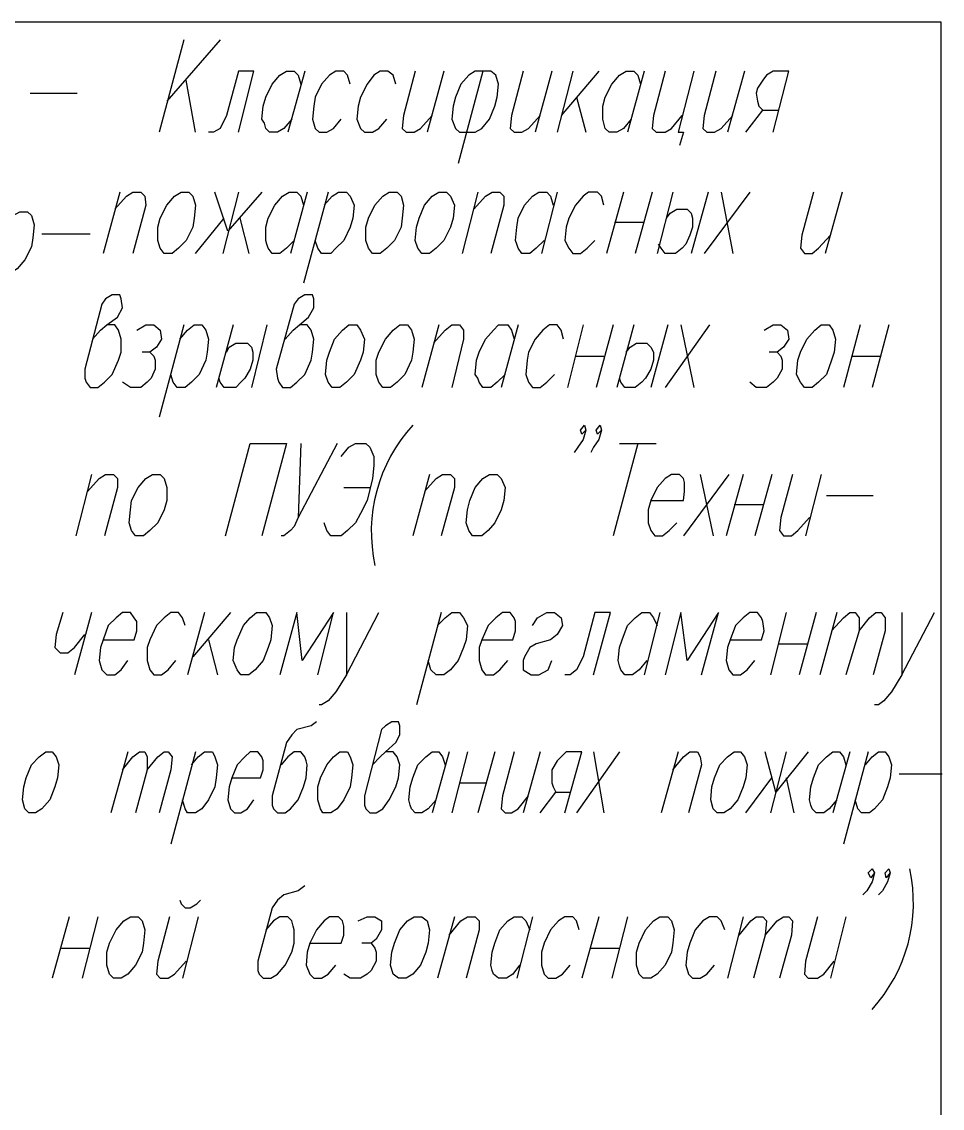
# Model space of a CAD drawing. Header units: millimetres. Extents: x 2185 to 4647, y 1259 to 2456.
# Drawn here: x 4325.21 to 4361.6, y 1398.03 to 1440.98 of the extents above; entities that cross this region are included whole.
import ezdxf

# ---------------------------------------------------------------- set-up
doc = ezdxf.new("R2010")
doc.units = ezdxf.units.MM
doc.layers.add('PDF _НОВЫЙ', color=7, linetype='Continuous')
doc.layers.add('PDF _Спецификации', color=7, linetype='Continuous')

msp = doc.modelspace()

# ---------------------------------------------------------------- linework, layer by layer
at = {"layer": 'PDF _НОВЫЙ', "lineweight": 25}
for points in [[(4331.613, 1440.259), (4330.636, 1436.607)], [(4333.053, 1440.259), (4330.944, 1437.841)], [(4333.773, 1436.607), (4334.39, 1439.024), (4333.773, 1439.024), (4333.31, 1437.275), (4333.053, 1436.761), (4332.796, 1436.607), (4332.59, 1436.607)], [(4335.882, 1437.121), (4335.574, 1436.761), (4335.316, 1436.607), (4335.008, 1436.607), (4334.853, 1436.761), (4334.802, 1436.967), (4334.699, 1437.121), (4334.751, 1437.635), (4334.853, 1437.996), (4335.111, 1438.51), (4335.419, 1438.87), (4335.676, 1439.024), (4335.985, 1439.024), (4336.139, 1438.87), (4336.242, 1438.51)], [(4336.397, 1439.024), (4335.728, 1436.607)], [(4338.197, 1438.51), (4338.094, 1438.87), (4337.94, 1439.024), (4337.631, 1439.024), (4337.374, 1438.87), (4337.065, 1438.51), (4336.808, 1437.996), (4336.757, 1437.635), (4336.705, 1437.121), (4336.808, 1436.761), (4336.962, 1436.607), (4337.271, 1436.607), (4337.528, 1436.761), (4337.837, 1437.121)], [(4339.997, 1438.51), (4339.894, 1438.87), (4339.688, 1439.024), (4339.38, 1439.024), (4339.123, 1438.87), (4338.865, 1438.51), (4338.608, 1437.996), (4338.505, 1437.635), (4338.454, 1437.121), (4338.608, 1436.761), (4338.763, 1436.607), (4339.071, 1436.607), (4339.328, 1436.761), (4339.637, 1437.121)], [(4340.769, 1439.024), (4340.306, 1437.275), (4340.254, 1436.761), (4340.409, 1436.607), (4340.717, 1436.607), (4340.974, 1436.761), (4341.437, 1437.275)], [(4341.9, 1439.024), (4341.232, 1436.607)], [(4343.443, 1439.024), (4342.466, 1435.372)], [(4345.038, 1439.024), (4344.575, 1437.275), (4344.524, 1436.761), (4344.678, 1436.607), (4344.986, 1436.607), (4345.244, 1436.761), (4345.707, 1437.275)], [(4346.17, 1439.024), (4345.501, 1436.607)], [(4346.992, 1439.024), (4346.375, 1436.607)], [(4348.021, 1439.024), (4346.53, 1437.275)], [(4349.307, 1437.121), (4348.999, 1436.761), (4348.741, 1436.607), (4348.433, 1436.607), (4348.278, 1436.761), (4348.227, 1436.967), (4348.176, 1437.121), (4348.176, 1437.635), (4348.278, 1437.996), (4348.536, 1438.51), (4348.844, 1438.87), (4349.101, 1439.024), (4349.41, 1439.024), (4349.564, 1438.87), (4349.667, 1438.51)], [(4349.822, 1439.024), (4349.153, 1436.607)], [(4350.645, 1439.024), (4350.182, 1437.275), (4350.13, 1436.761), (4350.284, 1436.607), (4350.645, 1436.607), (4350.902, 1436.761), (4351.313, 1437.275)], [(4351.776, 1439.024), (4351.159, 1436.607), (4351.365, 1436.607), (4351.21, 1436.092)], [(4352.651, 1439.024), (4352.188, 1437.275), (4352.136, 1436.761), (4352.29, 1436.607), (4352.599, 1436.607), (4352.856, 1436.761), (4353.319, 1437.275)], [(4353.782, 1439.024), (4353.113, 1436.607)], [(4354.914, 1436.607), (4355.531, 1439.024), (4354.914, 1439.024), (4354.657, 1438.87), (4354.502, 1438.664), (4354.297, 1438.356), (4354.245, 1438.15), (4354.297, 1437.841), (4354.348, 1437.635), (4354.502, 1437.481), (4355.12, 1437.481)], [(4332.076, 1436.607), (4331.716, 1438.664)], [(4325.543, 1438.15), (4327.395, 1438.15)], [(4347.147, 1437.996), (4347.507, 1436.607)], [(4353.834, 1436.607), (4354.502, 1437.481)], [(4329.092, 1434.241), (4328.424, 1431.823)], [(4328.887, 1433.572), (4329.35, 1434.086), (4329.607, 1434.241), (4329.915, 1434.241), (4330.07, 1434.086), (4330.121, 1433.726), (4329.607, 1431.823)], [(4334.699, 1434.241), (4333.362, 1432.698), (4332.847, 1434.241)], [(4333.773, 1434.241), (4333.156, 1431.823)], [(4335.985, 1432.337), (4335.676, 1432.029), (4335.419, 1431.823), (4335.111, 1431.823), (4334.956, 1432.029), (4334.905, 1432.183), (4334.853, 1432.337), (4334.853, 1432.852), (4334.956, 1433.212), (4335.213, 1433.726), (4335.522, 1434.086), (4335.779, 1434.241), (4336.088, 1434.241), (4336.242, 1434.086), (4336.345, 1433.726)], [(4336.499, 1434.241), (4335.831, 1431.823)], [(4337.322, 1434.241), (4336.345, 1430.64)], [(4337.168, 1433.726), (4337.477, 1434.086), (4337.734, 1434.241), (4338.042, 1434.241), (4338.197, 1434.086), (4338.351, 1433.726), (4338.3, 1433.212), (4338.197, 1432.852), (4337.94, 1432.337), (4337.631, 1432.029), (4337.425, 1431.823), (4337.065, 1431.823), (4336.911, 1432.029), (4336.808, 1432.337)], [(4343.238, 1434.241), (4342.62, 1431.823)], [(4343.083, 1433.572), (4343.546, 1434.086), (4343.803, 1434.241), (4344.112, 1434.241), (4344.266, 1434.086), (4344.266, 1433.726), (4343.752, 1431.823)], [(4345.861, 1432.337), (4345.552, 1432.029), (4345.295, 1431.823), (4344.986, 1431.823), (4344.832, 1432.029), (4344.781, 1432.183), (4344.729, 1432.337), (4344.781, 1432.852), (4344.832, 1433.212), (4345.089, 1433.726), (4345.398, 1434.086), (4345.655, 1434.241), (4345.964, 1434.241), (4346.118, 1434.086), (4346.221, 1433.726)], [(4346.375, 1434.241), (4345.758, 1431.823)], [(4348.227, 1433.726), (4348.124, 1434.086), (4347.97, 1434.241), (4347.61, 1434.241), (4347.404, 1434.086), (4347.095, 1433.726), (4346.838, 1433.212), (4346.735, 1432.852), (4346.684, 1432.337), (4346.838, 1432.029), (4346.992, 1431.823), (4347.301, 1431.823), (4347.558, 1432.029), (4347.867, 1432.337)], [(4348.999, 1434.241), (4348.33, 1431.823)], [(4350.13, 1434.241), (4349.461, 1431.823)], [(4350.953, 1434.241), (4350.336, 1431.823)], [(4352.342, 1434.241), (4351.673, 1431.823)], [(4353.988, 1434.241), (4352.188, 1431.823)], [(4352.856, 1434.241), (4353.319, 1431.823)], [(4356.508, 1434.241), (4356.045, 1432.543), (4355.994, 1432.029), (4356.148, 1431.823), (4356.457, 1431.823), (4356.714, 1432.029), (4357.177, 1432.543)], [(4357.64, 1434.241), (4356.971, 1431.823)], [(4324.566, 1432.955), (4324.875, 1433.315), (4325.132, 1433.469), (4325.44, 1433.469), (4325.595, 1433.315), (4325.698, 1432.955), (4325.646, 1432.44), (4325.595, 1432.08), (4325.338, 1431.566), (4325.029, 1431.206), (4324.772, 1431.052), (4324.463, 1431.052), (4324.309, 1431.206), (4324.206, 1431.566)], [(4350.696, 1433.212), (4350.85, 1433.418), (4351.107, 1433.572), (4351.416, 1433.572), (4351.519, 1433.572), (4351.673, 1433.418), (4351.725, 1433.212), (4351.725, 1432.852), (4351.622, 1432.543), (4351.467, 1432.183), (4351.313, 1432.029), (4351.056, 1431.823), (4350.645, 1431.823), (4350.49, 1432.029), (4350.387, 1432.183)], [(4332.076, 1431.823), (4333.207, 1433.212)], [(4333.825, 1433.212), (4334.185, 1431.823)], [(4348.638, 1433.058), (4349.822, 1433.058)], [(4326.006, 1432.595), (4327.909, 1432.595)], [(4328.012, 1428.428), (4328.321, 1428.788), (4328.578, 1428.994), (4328.99, 1429.303), (4329.195, 1429.663), (4329.144, 1430.023), (4329.092, 1430.177), (4328.784, 1430.177), (4328.527, 1430.023), (4328.372, 1429.817), (4327.704, 1427.245), (4327.704, 1426.885), (4327.755, 1426.731), (4327.909, 1426.525), (4328.218, 1426.525), (4328.475, 1426.731), (4328.784, 1427.039), (4329.041, 1427.605), (4329.144, 1427.914), (4329.144, 1428.428), (4329.041, 1428.788), (4328.887, 1428.994), (4328.578, 1428.994)], [(4335.625, 1428.428), (4335.934, 1428.788), (4336.191, 1428.994), (4336.551, 1429.303), (4336.757, 1429.663), (4336.757, 1430.023), (4336.705, 1430.177), (4336.397, 1430.177), (4336.139, 1430.023), (4335.985, 1429.817), (4335.265, 1427.245), (4335.316, 1426.885), (4335.368, 1426.731), (4335.522, 1426.525), (4335.831, 1426.525), (4336.088, 1426.731), (4336.397, 1427.039), (4336.654, 1427.605), (4336.705, 1427.914), (4336.757, 1428.428), (4336.654, 1428.788), (4336.499, 1428.994), (4336.191, 1428.994)], [(4329.761, 1428.788), (4330.121, 1428.994), (4330.43, 1428.994), (4330.687, 1428.788), (4330.738, 1428.428), (4330.533, 1428.12), (4330.276, 1427.914), (4329.967, 1427.914)], [(4331.613, 1428.994), (4330.636, 1425.342)], [(4331.459, 1428.428), (4331.767, 1428.788), (4332.024, 1428.994), (4332.333, 1428.994), (4332.487, 1428.788), (4332.59, 1428.428), (4332.539, 1427.914), (4332.487, 1427.605), (4332.23, 1427.039), (4331.922, 1426.731), (4331.664, 1426.525), (4331.356, 1426.525), (4331.201, 1426.731), (4331.099, 1427.039)], [(4333.567, 1428.994), (4332.899, 1426.525)], [(4334.905, 1428.994), (4334.288, 1426.525)], [(4341.695, 1428.994), (4341.026, 1426.525)], [(4341.489, 1428.274), (4341.952, 1428.788), (4342.209, 1428.994), (4342.517, 1428.994), (4342.672, 1428.788), (4342.672, 1428.428), (4342.209, 1426.525)], [(4344.318, 1427.039), (4344.009, 1426.731), (4343.752, 1426.525), (4343.443, 1426.525), (4343.289, 1426.731), (4343.238, 1426.885), (4343.135, 1427.039), (4343.186, 1427.605), (4343.289, 1427.914), (4343.546, 1428.428), (4343.855, 1428.788), (4344.061, 1428.994), (4344.421, 1428.994), (4344.575, 1428.788), (4344.678, 1428.428)], [(4344.832, 1428.994), (4344.163, 1426.525)], [(4346.632, 1428.428), (4346.53, 1428.788), (4346.375, 1428.994), (4346.067, 1428.994), (4345.809, 1428.788), (4345.501, 1428.428), (4345.244, 1427.914), (4345.192, 1427.605), (4345.141, 1427.039), (4345.244, 1426.731), (4345.398, 1426.525), (4345.707, 1426.525), (4345.964, 1426.731), (4346.272, 1427.039)], [(4347.404, 1428.994), (4346.787, 1426.525)], [(4348.587, 1428.994), (4347.918, 1426.525)], [(4349.41, 1428.994), (4348.741, 1426.525)], [(4350.747, 1428.994), (4350.079, 1426.525)], [(4352.393, 1428.994), (4350.645, 1426.525)], [(4351.262, 1428.994), (4351.776, 1426.525)], [(4354.554, 1428.788), (4354.914, 1428.994), (4355.222, 1428.994), (4355.48, 1428.788), (4355.531, 1428.428), (4355.325, 1428.12), (4355.068, 1427.914), (4354.759, 1427.914)], [(4358.36, 1428.994), (4357.691, 1426.525)], [(4359.492, 1428.994), (4358.823, 1426.525)], [(4333.31, 1427.914), (4333.413, 1428.12), (4333.67, 1428.274), (4334.03, 1428.274), (4334.133, 1428.274), (4334.288, 1428.12), (4334.339, 1427.914), (4334.339, 1427.605), (4334.236, 1427.245), (4334.03, 1426.885), (4333.876, 1426.731), (4333.67, 1426.525), (4333.207, 1426.525), (4333.053, 1426.731), (4333.002, 1426.885)], [(4349.101, 1427.914), (4349.256, 1428.12), (4349.513, 1428.274), (4349.822, 1428.274), (4349.924, 1428.274), (4350.079, 1428.12), (4350.182, 1427.914), (4350.182, 1427.605), (4350.079, 1427.245), (4349.873, 1426.885), (4349.719, 1426.731), (4349.461, 1426.525), (4349.05, 1426.525), (4348.896, 1426.731), (4348.844, 1426.885)], [(4330.276, 1427.914), (4330.43, 1427.76), (4330.481, 1427.605), (4330.481, 1427.245), (4330.327, 1426.885), (4330.173, 1426.731), (4329.915, 1426.525), (4329.504, 1426.525), (4329.195, 1426.731)], [(4347.095, 1427.76), (4348.227, 1427.76)], [(4355.068, 1427.914), (4355.222, 1427.76), (4355.274, 1427.605), (4355.274, 1427.245), (4355.068, 1426.885), (4354.914, 1426.731), (4354.657, 1426.525), (4354.245, 1426.525), (4353.988, 1426.731)], [(4358.051, 1427.76), (4359.183, 1427.76)], [(4347.507, 1424.828), (4347.353, 1424.673), (4347.301, 1424.828), (4347.455, 1425.033), (4347.507, 1424.828), (4347.404, 1424.468), (4347.198, 1424.159), (4347.044, 1423.953)], [(4348.124, 1424.828), (4347.97, 1424.673), (4347.918, 1424.828), (4348.073, 1425.033), (4348.124, 1424.828), (4348.021, 1424.468), (4347.815, 1424.159), (4347.713, 1423.953)], [(4333.259, 1420.661), (4334.236, 1424.313), (4335.676, 1424.313), (4334.699, 1420.661)], [(4337.682, 1424.313), (4336.139, 1421.381), (4335.985, 1421.021), (4335.831, 1420.867), (4335.574, 1420.661), (4335.471, 1420.661)], [(4336.242, 1424.313), (4336.139, 1421.381)], [(4337.837, 1423.799), (4338.145, 1424.159), (4338.403, 1424.313), (4338.814, 1424.313), (4338.968, 1424.159), (4339.123, 1423.799), (4339.123, 1423.439), (4339.071, 1422.925), (4338.865, 1422.05), (4338.608, 1421.536), (4338.403, 1421.176), (4338.094, 1420.867), (4337.837, 1420.661), (4337.425, 1420.661), (4337.271, 1420.867), (4337.168, 1421.176)], [(4349.564, 1424.313), (4348.587, 1420.661)], [(4348.844, 1424.313), (4350.284, 1424.313)], [(4327.961, 1423.079), (4327.344, 1420.661)], [(4327.807, 1422.41), (4328.27, 1422.925), (4328.527, 1423.079), (4328.835, 1423.079), (4328.99, 1422.925), (4328.99, 1422.564), (4328.475, 1420.661)], [(4341.334, 1423.079), (4340.666, 1420.661)], [(4341.129, 1422.41), (4341.592, 1422.925), (4341.849, 1423.079), (4342.157, 1423.079), (4342.312, 1422.925), (4342.312, 1422.564), (4341.797, 1420.661)], [(4350.079, 1422.05), (4351.365, 1422.05), (4351.416, 1422.41), (4351.416, 1422.77), (4351.365, 1422.925), (4351.21, 1423.079), (4350.902, 1423.079), (4350.645, 1422.925), (4350.336, 1422.564), (4350.079, 1422.05), (4349.976, 1421.69), (4349.976, 1421.176), (4350.079, 1420.867), (4350.233, 1420.661), (4350.542, 1420.661), (4350.799, 1420.867), (4351.107, 1421.176)], [(4353.165, 1423.079), (4351.365, 1420.661)], [(4352.033, 1423.079), (4352.548, 1420.661)], [(4353.731, 1423.079), (4353.062, 1420.661)], [(4354.862, 1423.079), (4354.194, 1420.661)], [(4355.685, 1423.079), (4355.222, 1421.381), (4355.171, 1420.867), (4355.325, 1420.661), (4355.634, 1420.661), (4355.891, 1420.867), (4356.354, 1421.381)], [(4356.817, 1423.079), (4356.2, 1420.661)], [(4337.94, 1422.564), (4338.968, 1422.564)], [(4357.023, 1422.256), (4358.874, 1422.256)], [(4353.371, 1421.896), (4354.502, 1421.896)], [(4326.829, 1417.627), (4326.572, 1416.752), (4326.521, 1416.238), (4326.726, 1416.032), (4327.035, 1416.032), (4327.292, 1416.238), (4327.704, 1416.752)], [(4327.961, 1417.627), (4327.292, 1415.158)], [(4328.424, 1416.546), (4329.658, 1416.546), (4329.761, 1416.906), (4329.761, 1417.266), (4329.658, 1417.421), (4329.504, 1417.627), (4329.195, 1417.627), (4328.938, 1417.421), (4328.63, 1417.112), (4328.424, 1416.546), (4328.321, 1416.238), (4328.27, 1415.723), (4328.372, 1415.363), (4328.578, 1415.158), (4328.887, 1415.158), (4329.144, 1415.363), (4329.401, 1415.723)], [(4331.664, 1417.112), (4331.561, 1417.421), (4331.407, 1417.627), (4331.099, 1417.627), (4330.841, 1417.421), (4330.533, 1417.112), (4330.276, 1416.546), (4330.173, 1416.238), (4330.173, 1415.723), (4330.276, 1415.363), (4330.43, 1415.158), (4330.738, 1415.158), (4330.996, 1415.363), (4331.304, 1415.723)], [(4332.436, 1417.627), (4331.767, 1415.158)], [(4333.465, 1417.627), (4331.973, 1415.878)], [(4336.911, 1415.158), (4337.528, 1417.627), (4336.294, 1415.723), (4336.088, 1417.627), (4335.419, 1415.158)], [(4338.042, 1417.627), (4338.042, 1415.158), (4339.328, 1417.627)], [(4341.797, 1417.627), (4340.82, 1413.975)], [(4341.643, 1417.112), (4341.952, 1417.421), (4342.209, 1417.627), (4342.517, 1417.627), (4342.672, 1417.421), (4342.826, 1417.112), (4342.775, 1416.546), (4342.672, 1416.238), (4342.466, 1415.723), (4342.157, 1415.363), (4341.9, 1415.158), (4341.592, 1415.158), (4341.386, 1415.363), (4341.283, 1415.723)], [(4343.392, 1416.546), (4344.626, 1416.546), (4344.729, 1416.906), (4344.729, 1417.266), (4344.678, 1417.421), (4344.524, 1417.627), (4344.215, 1417.627), (4343.958, 1417.421), (4343.649, 1417.112), (4343.392, 1416.546), (4343.289, 1416.238), (4343.289, 1415.723), (4343.392, 1415.363), (4343.546, 1415.158), (4343.855, 1415.158), (4344.112, 1415.363), (4344.421, 1415.723)], [(4345.398, 1417.112), (4345.604, 1417.421), (4345.964, 1417.627), (4346.272, 1417.627), (4346.53, 1417.421), (4346.581, 1417.112), (4346.375, 1416.752), (4346.118, 1416.546), (4345.552, 1416.392), (4345.295, 1416.238), (4345.089, 1415.878), (4345.038, 1415.723), (4345.038, 1415.363), (4345.347, 1415.158), (4345.655, 1415.158), (4346.015, 1415.363), (4346.17, 1415.723)], [(4347.815, 1415.158), (4348.484, 1417.627), (4347.867, 1417.627), (4347.404, 1415.878), (4347.147, 1415.363), (4346.89, 1415.158), (4346.684, 1415.158)], [(4349.924, 1415.723), (4349.616, 1415.363), (4349.359, 1415.158), (4349.05, 1415.158), (4348.896, 1415.363), (4348.844, 1415.518), (4348.793, 1415.723), (4348.844, 1416.238), (4348.947, 1416.546), (4349.153, 1417.112), (4349.461, 1417.421), (4349.719, 1417.627), (4350.027, 1417.627), (4350.182, 1417.421), (4350.336, 1417.112)], [(4350.439, 1417.627), (4349.822, 1415.158)], [(4352.085, 1415.158), (4352.753, 1417.627), (4351.519, 1415.723), (4351.262, 1417.627), (4350.645, 1415.158)], [(4353.216, 1416.546), (4354.451, 1416.546), (4354.554, 1416.906), (4354.502, 1417.266), (4354.451, 1417.421), (4354.297, 1417.627), (4353.988, 1417.627), (4353.731, 1417.421), (4353.422, 1417.112), (4353.216, 1416.546), (4353.113, 1416.238), (4353.062, 1415.723), (4353.165, 1415.363), (4353.319, 1415.158), (4353.628, 1415.158), (4353.885, 1415.363), (4354.194, 1415.723)], [(4355.428, 1417.627), (4354.811, 1415.158)], [(4356.611, 1417.627), (4355.942, 1415.158)], [(4357.434, 1417.627), (4356.765, 1415.158)], [(4357.228, 1416.906), (4357.691, 1417.421), (4357.949, 1417.627), (4358.154, 1417.627), (4358.309, 1417.421), (4358.309, 1416.906), (4357.794, 1415.158)], [(4358.309, 1416.906), (4358.72, 1417.421), (4358.977, 1417.627), (4359.183, 1417.627), (4359.337, 1417.421), (4359.337, 1416.906), (4358.874, 1415.158)], [(4360.006, 1417.627), (4360.006, 1415.158), (4361.292, 1417.627)], [(4332.59, 1416.546), (4332.95, 1415.158)], [(4355.12, 1416.392), (4356.251, 1416.392)], [(4338.042, 1415.158), (4337.631, 1414.489), (4337.322, 1414.129), (4337.065, 1413.975), (4336.962, 1413.975)], [(4360.006, 1415.158), (4359.595, 1414.489), (4359.286, 1414.129), (4359.08, 1413.975), (4358.926, 1413.975)], [(4336.859, 1413.306), (4336.654, 1413.152), (4336.088, 1412.997), (4335.882, 1412.791), (4335.676, 1412.483), (4335.111, 1410.374), (4335.111, 1410.014), (4335.162, 1409.86), (4335.316, 1409.705), (4335.625, 1409.705), (4335.831, 1409.86), (4336.139, 1410.22), (4336.345, 1410.734), (4336.448, 1411.094), (4336.499, 1411.608), (4336.448, 1411.763), (4336.397, 1411.917), (4336.242, 1412.123), (4335.985, 1412.123), (4335.728, 1411.917), (4335.471, 1411.608)], [(4339.071, 1411.608), (4339.38, 1411.917), (4339.586, 1412.123), (4339.997, 1412.483), (4340.151, 1412.791), (4340.151, 1413.152), (4340.1, 1413.306), (4339.843, 1413.306), (4339.586, 1413.152), (4339.431, 1412.997), (4338.763, 1410.374), (4338.763, 1410.014), (4338.814, 1409.86), (4338.968, 1409.705), (4339.226, 1409.705), (4339.483, 1409.86), (4339.74, 1410.22), (4339.997, 1410.734), (4340.1, 1411.094), (4340.151, 1411.608), (4340.049, 1411.917), (4339.894, 1412.123), (4339.586, 1412.123)], [(4329.401, 1412.123), (4328.732, 1409.705)], [(4329.195, 1411.403), (4329.607, 1411.917), (4329.864, 1412.123), (4330.07, 1412.123), (4330.173, 1411.917), (4330.173, 1411.403), (4329.71, 1409.705)], [(4330.173, 1411.403), (4330.584, 1411.917), (4330.841, 1412.123), (4330.996, 1412.123), (4331.15, 1411.917), (4331.099, 1411.403), (4330.636, 1409.705)], [(4332.076, 1412.123), (4331.099, 1408.471)], [(4331.922, 1411.608), (4332.179, 1411.917), (4332.436, 1412.123), (4332.745, 1412.123), (4332.847, 1411.917), (4332.95, 1411.608), (4332.899, 1411.094), (4332.847, 1410.734), (4332.59, 1410.22), (4332.333, 1409.86), (4332.076, 1409.705), (4331.767, 1409.705), (4331.664, 1409.86), (4331.561, 1410.22)], [(4333.516, 1411.094), (4334.648, 1411.094), (4334.751, 1411.403), (4334.751, 1411.763), (4334.699, 1411.917), (4334.545, 1412.123), (4334.236, 1412.123), (4334.03, 1411.917), (4333.722, 1411.608), (4333.516, 1411.094), (4333.413, 1410.734), (4333.362, 1410.22), (4333.465, 1409.86), (4333.619, 1409.705), (4333.876, 1409.705), (4334.133, 1409.86), (4334.39, 1410.22)], [(4341.592, 1410.22), (4341.283, 1409.86), (4341.026, 1409.705), (4340.769, 1409.705), (4340.614, 1409.86), (4340.563, 1410.014), (4340.511, 1410.22), (4340.563, 1410.734), (4340.666, 1411.094), (4340.872, 1411.608), (4341.18, 1411.917), (4341.437, 1412.123), (4341.695, 1412.123), (4341.849, 1411.917), (4341.952, 1411.608)], [(4342.106, 1412.123), (4341.437, 1409.705)], [(4342.826, 1412.123), (4342.209, 1409.705)], [(4343.906, 1412.123), (4343.238, 1409.705)], [(4344.678, 1412.123), (4344.215, 1410.374), (4344.163, 1409.86), (4344.318, 1409.705), (4344.575, 1409.705), (4344.832, 1409.86), (4345.244, 1410.374)], [(4345.707, 1412.123), (4345.038, 1409.705)], [(4346.684, 1409.705), (4347.353, 1412.123), (4346.735, 1412.123), (4346.53, 1411.917), (4346.375, 1411.763), (4346.17, 1411.403), (4346.17, 1411.248), (4346.17, 1410.888), (4346.221, 1410.734), (4346.324, 1410.528), (4346.89, 1410.528)], [(4348.844, 1412.123), (4347.147, 1409.705)], [(4347.815, 1412.123), (4348.227, 1409.705)], [(4351.159, 1412.123), (4350.49, 1409.705)], [(4350.953, 1411.403), (4351.365, 1411.917), (4351.622, 1412.123), (4351.93, 1412.123), (4352.033, 1411.917), (4352.085, 1411.608), (4351.57, 1409.705)], [(4356.303, 1412.123), (4355.017, 1410.528), (4354.605, 1412.123)], [(4355.428, 1412.123), (4354.811, 1409.705)], [(4357.434, 1410.22), (4357.126, 1409.86), (4356.92, 1409.705), (4356.611, 1409.705), (4356.457, 1409.86), (4356.405, 1410.014), (4356.354, 1410.22), (4356.405, 1410.734), (4356.508, 1411.094), (4356.714, 1411.608), (4357.023, 1411.917), (4357.28, 1412.123), (4357.537, 1412.123), (4357.691, 1411.917), (4357.794, 1411.608)], [(4357.949, 1412.123), (4357.28, 1409.705)], [(4358.669, 1412.123), (4357.691, 1408.471)], [(4358.566, 1411.608), (4358.823, 1411.917), (4359.08, 1412.123), (4359.337, 1412.123), (4359.492, 1411.917), (4359.595, 1411.608), (4359.543, 1411.094), (4359.44, 1410.734), (4359.234, 1410.22), (4358.926, 1409.86), (4358.72, 1409.705), (4358.411, 1409.705), (4358.257, 1409.86), (4358.154, 1410.22)], [(4353.834, 1409.705), (4354.862, 1411.094)], [(4355.428, 1411.094), (4355.737, 1409.705)], [(4359.903, 1411.248), (4361.601, 1411.248)], [(4342.517, 1410.888), (4343.546, 1410.888)], [(4345.707, 1409.705), (4346.324, 1410.528)], [(4358.926, 1407.339), (4358.772, 1407.133), (4358.669, 1407.339), (4358.823, 1407.493), (4358.926, 1407.339), (4358.823, 1406.979), (4358.617, 1406.619), (4358.463, 1406.465)], [(4359.543, 1407.339), (4359.389, 1407.133), (4359.337, 1407.339), (4359.492, 1407.493), (4359.543, 1407.339), (4359.44, 1406.979), (4359.234, 1406.619), (4359.08, 1406.465)], [(4336.397, 1406.825), (4336.139, 1406.619), (4335.574, 1406.465), (4335.316, 1406.259), (4335.111, 1405.95), (4334.545, 1403.841), (4334.545, 1403.481), (4334.596, 1403.327), (4334.751, 1403.173), (4335.059, 1403.173), (4335.316, 1403.327), (4335.625, 1403.687), (4335.882, 1404.202), (4335.985, 1404.562), (4335.985, 1405.076), (4335.934, 1405.23), (4335.882, 1405.436), (4335.728, 1405.59), (4335.419, 1405.59), (4335.162, 1405.436), (4334.853, 1405.076)], [(4331.459, 1406.259), (4331.51, 1406.105), (4331.664, 1405.95), (4331.87, 1405.95), (4332.127, 1406.105), (4332.282, 1406.259)], [(4327.086, 1405.59), (4326.418, 1403.173)], [(4328.218, 1405.59), (4327.601, 1403.173)], [(4331.047, 1405.59), (4330.584, 1403.841), (4330.533, 1403.327), (4330.687, 1403.173), (4330.996, 1403.173), (4331.253, 1403.327), (4331.716, 1403.841)], [(4332.179, 1405.59), (4331.561, 1403.173)], [(4336.602, 1404.562), (4337.837, 1404.562), (4337.94, 1404.87), (4337.94, 1405.23), (4337.888, 1405.436), (4337.734, 1405.59), (4337.374, 1405.59), (4337.168, 1405.436), (4336.859, 1405.076), (4336.602, 1404.562), (4336.499, 1404.202), (4336.448, 1403.687), (4336.602, 1403.327), (4336.757, 1403.173), (4337.065, 1403.173), (4337.322, 1403.327), (4337.631, 1403.687)], [(4338.505, 1405.436), (4338.865, 1405.59), (4339.174, 1405.59), (4339.431, 1405.436), (4339.431, 1405.076), (4339.226, 1404.716), (4339.02, 1404.562), (4338.66, 1404.562)], [(4342.312, 1405.59), (4341.643, 1403.173)], [(4342.106, 1404.87), (4342.569, 1405.436), (4342.826, 1405.59), (4343.135, 1405.59), (4343.289, 1405.436), (4343.289, 1405.076), (4342.775, 1403.173)], [(4344.884, 1403.687), (4344.626, 1403.327), (4344.369, 1403.173), (4344.061, 1403.173), (4343.855, 1403.327), (4343.803, 1403.481), (4343.752, 1403.687), (4343.803, 1404.202), (4343.906, 1404.562), (4344.112, 1405.076), (4344.421, 1405.436), (4344.678, 1405.59), (4344.986, 1405.59), (4345.141, 1405.436), (4345.295, 1405.076)], [(4345.398, 1405.59), (4344.781, 1403.173)], [(4347.25, 1405.076), (4347.147, 1405.436), (4346.992, 1405.59), (4346.684, 1405.59), (4346.427, 1405.436), (4346.118, 1405.076), (4345.861, 1404.562), (4345.758, 1404.202), (4345.758, 1403.687), (4345.861, 1403.327), (4346.015, 1403.173), (4346.324, 1403.173), (4346.581, 1403.327), (4346.89, 1403.687)], [(4348.021, 1405.59), (4347.353, 1403.173)], [(4349.153, 1405.59), (4348.536, 1403.173)], [(4353.011, 1405.076), (4352.856, 1405.436), (4352.702, 1405.59), (4352.393, 1405.59), (4352.136, 1405.436), (4351.828, 1405.076), (4351.622, 1404.562), (4351.519, 1404.202), (4351.467, 1403.687), (4351.57, 1403.327), (4351.725, 1403.173), (4352.033, 1403.173), (4352.29, 1403.327), (4352.599, 1403.687)], [(4353.731, 1405.59), (4353.113, 1403.173)], [(4353.576, 1404.87), (4354.039, 1405.436), (4354.245, 1405.59), (4354.502, 1405.59), (4354.657, 1405.436), (4354.605, 1404.87), (4354.142, 1403.173)], [(4354.605, 1404.87), (4355.068, 1405.436), (4355.325, 1405.59), (4355.531, 1405.59), (4355.685, 1405.436), (4355.634, 1404.87), (4355.171, 1403.173)], [(4356.663, 1405.59), (4356.2, 1403.841), (4356.148, 1403.327), (4356.303, 1403.173), (4356.663, 1403.173), (4356.92, 1403.327), (4357.331, 1403.841)], [(4357.794, 1405.59), (4357.177, 1403.173)], [(4339.02, 1404.562), (4339.174, 1404.356), (4339.226, 1404.202), (4339.226, 1403.841), (4339.02, 1403.481), (4338.865, 1403.327), (4338.608, 1403.173), (4338.197, 1403.173), (4337.94, 1403.327)], [(4326.778, 1404.356), (4327.909, 1404.356)], [(4347.713, 1404.356), (4348.844, 1404.356)]]:
    msp.add_lwpolyline(points, dxfattribs=at)
for points in [[(4343.752, 1439.024), (4343.135, 1439.024), (4342.878, 1438.87), (4342.569, 1438.51), (4342.363, 1437.996), (4342.26, 1437.635), (4342.209, 1437.121), (4342.363, 1436.761), (4342.517, 1436.607), (4343.135, 1436.607), (4343.392, 1436.761), (4343.701, 1437.121), (4343.906, 1437.635), (4344.009, 1437.996), (4344.061, 1438.51), (4343.958, 1438.87)], [(4331.51, 1434.241), (4331.819, 1434.241), (4331.973, 1434.086), (4332.076, 1433.726), (4332.024, 1433.212), (4331.973, 1432.852), (4331.716, 1432.337), (4331.407, 1432.029), (4331.15, 1431.823), (4330.841, 1431.823), (4330.687, 1432.029), (4330.584, 1432.337), (4330.584, 1432.852), (4330.687, 1433.212), (4330.944, 1433.726), (4331.253, 1434.086)], [(4339.74, 1434.241), (4340.049, 1434.241), (4340.203, 1434.086), (4340.306, 1433.726), (4340.254, 1433.212), (4340.203, 1432.852), (4339.946, 1432.337), (4339.637, 1432.029), (4339.38, 1431.823), (4339.071, 1431.823), (4338.917, 1432.029), (4338.814, 1432.337), (4338.814, 1432.852), (4338.917, 1433.212), (4339.174, 1433.726), (4339.483, 1434.086)], [(4341.695, 1434.241), (4342.003, 1434.241), (4342.157, 1434.086), (4342.312, 1433.726), (4342.26, 1433.212), (4342.157, 1432.852), (4341.9, 1432.337), (4341.592, 1432.029), (4341.334, 1431.823), (4341.026, 1431.823), (4340.872, 1432.029), (4340.769, 1432.337), (4340.82, 1432.852), (4340.923, 1433.212), (4341.129, 1433.726), (4341.437, 1434.086)], [(4338.145, 1428.994), (4338.454, 1428.994), (4338.608, 1428.788), (4338.763, 1428.428), (4338.711, 1427.914), (4338.608, 1427.605), (4338.351, 1427.039), (4338.042, 1426.731), (4337.785, 1426.525), (4337.477, 1426.525), (4337.322, 1426.731), (4337.22, 1427.039), (4337.271, 1427.605), (4337.374, 1427.914), (4337.58, 1428.428), (4337.888, 1428.788)], [(4340.151, 1428.994), (4340.46, 1428.994), (4340.614, 1428.788), (4340.717, 1428.428), (4340.666, 1427.914), (4340.614, 1427.605), (4340.357, 1427.039), (4340.049, 1426.731), (4339.791, 1426.525), (4339.483, 1426.525), (4339.328, 1426.731), (4339.226, 1427.039), (4339.226, 1427.605), (4339.328, 1427.914), (4339.586, 1428.428), (4339.894, 1428.788)], [(4356.817, 1428.994), (4357.126, 1428.994), (4357.28, 1428.788), (4357.383, 1428.428), (4357.331, 1427.914), (4357.228, 1427.605), (4357.023, 1427.039), (4356.714, 1426.731), (4356.457, 1426.525), (4356.148, 1426.525), (4355.994, 1426.731), (4355.84, 1427.039), (4355.891, 1427.605), (4355.994, 1427.914), (4356.251, 1428.428), (4356.56, 1428.788)], [(4330.378, 1423.079), (4330.687, 1423.079), (4330.841, 1422.925), (4330.944, 1422.564), (4330.944, 1422.05), (4330.841, 1421.69), (4330.584, 1421.176), (4330.276, 1420.867), (4330.018, 1420.661), (4329.71, 1420.661), (4329.555, 1420.867), (4329.453, 1421.176), (4329.504, 1421.69), (4329.555, 1422.05), (4329.813, 1422.564), (4330.121, 1422.925)], [(4343.701, 1423.079), (4344.009, 1423.079), (4344.163, 1422.925), (4344.318, 1422.564), (4344.266, 1422.05), (4344.163, 1421.69), (4343.906, 1421.176), (4343.649, 1420.867), (4343.392, 1420.661), (4343.032, 1420.661), (4342.878, 1420.867), (4342.775, 1421.176), (4342.826, 1421.69), (4342.929, 1422.05), (4343.135, 1422.564), (4343.443, 1422.925)], [(4334.493, 1417.627), (4334.853, 1417.627), (4335.008, 1417.421), (4335.111, 1417.112), (4335.059, 1416.546), (4334.956, 1416.238), (4334.751, 1415.723), (4334.442, 1415.363), (4334.185, 1415.158), (4333.876, 1415.158), (4333.722, 1415.363), (4333.567, 1415.723), (4333.619, 1416.238), (4333.722, 1416.546), (4333.979, 1417.112), (4334.236, 1417.421)], [(4326.161, 1412.123), (4326.418, 1412.123), (4326.572, 1411.917), (4326.675, 1411.608), (4326.624, 1411.094), (4326.521, 1410.734), (4326.315, 1410.22), (4326.006, 1409.86), (4325.749, 1409.705), (4325.492, 1409.705), (4325.338, 1409.86), (4325.235, 1410.22), (4325.286, 1410.734), (4325.389, 1411.094), (4325.595, 1411.608), (4325.903, 1411.917)], [(4337.785, 1412.123), (4338.094, 1412.123), (4338.197, 1411.917), (4338.3, 1411.608), (4338.248, 1411.094), (4338.197, 1410.734), (4337.94, 1410.22), (4337.682, 1409.86), (4337.425, 1409.705), (4337.117, 1409.705), (4337.014, 1409.86), (4336.911, 1410.22), (4336.911, 1410.734), (4337.014, 1411.094), (4337.271, 1411.608), (4337.528, 1411.917)], [(4353.371, 1412.123), (4353.628, 1412.123), (4353.782, 1411.917), (4353.885, 1411.608), (4353.834, 1411.094), (4353.731, 1410.734), (4353.525, 1410.22), (4353.216, 1409.86), (4352.959, 1409.705), (4352.702, 1409.705), (4352.548, 1409.86), (4352.445, 1410.22), (4352.496, 1410.734), (4352.599, 1411.094), (4352.805, 1411.608), (4353.113, 1411.917)], [(4329.504, 1405.59), (4329.813, 1405.59), (4329.967, 1405.436), (4330.07, 1405.076), (4330.018, 1404.562), (4329.967, 1404.202), (4329.71, 1403.687), (4329.401, 1403.327), (4329.144, 1403.173), (4328.835, 1403.173), (4328.681, 1403.327), (4328.578, 1403.687), (4328.578, 1404.202), (4328.681, 1404.562), (4328.938, 1405.076), (4329.247, 1405.436)], [(4340.717, 1405.59), (4341.026, 1405.59), (4341.232, 1405.436), (4341.334, 1405.076), (4341.283, 1404.562), (4341.18, 1404.202), (4340.974, 1403.687), (4340.666, 1403.327), (4340.409, 1403.173), (4340.1, 1403.173), (4339.894, 1403.327), (4339.791, 1403.687), (4339.843, 1404.202), (4339.946, 1404.562), (4340.151, 1405.076), (4340.46, 1405.436)], [(4350.439, 1405.59), (4350.747, 1405.59), (4350.902, 1405.436), (4351.005, 1405.076), (4350.953, 1404.562), (4350.902, 1404.202), (4350.645, 1403.687), (4350.336, 1403.327), (4350.079, 1403.173), (4349.77, 1403.173), (4349.616, 1403.327), (4349.513, 1403.687), (4349.513, 1404.202), (4349.616, 1404.562), (4349.873, 1405.076), (4350.182, 1405.436)]]:
    msp.add_lwpolyline(points, close=True, dxfattribs=at)
for centre, radius, start, end in [((4345.267, 1420.82), 6.239, 137.521, 192.4182), ((4354.212, 1406.154), 6.248, 317.5626, 12.3766)]:
    msp.add_arc(centre, radius, start, end, dxfattribs=at)
at = {"layer": 'PDF _Спецификации', "lineweight": 25}
msp.add_lwpolyline([(4361.549, 1275.764), (4133.993, 1275.764), (4133.993, 1440.979), (4361.549, 1440.979)], close=True, dxfattribs=at)

doc.saveas('drawing.dxf')
